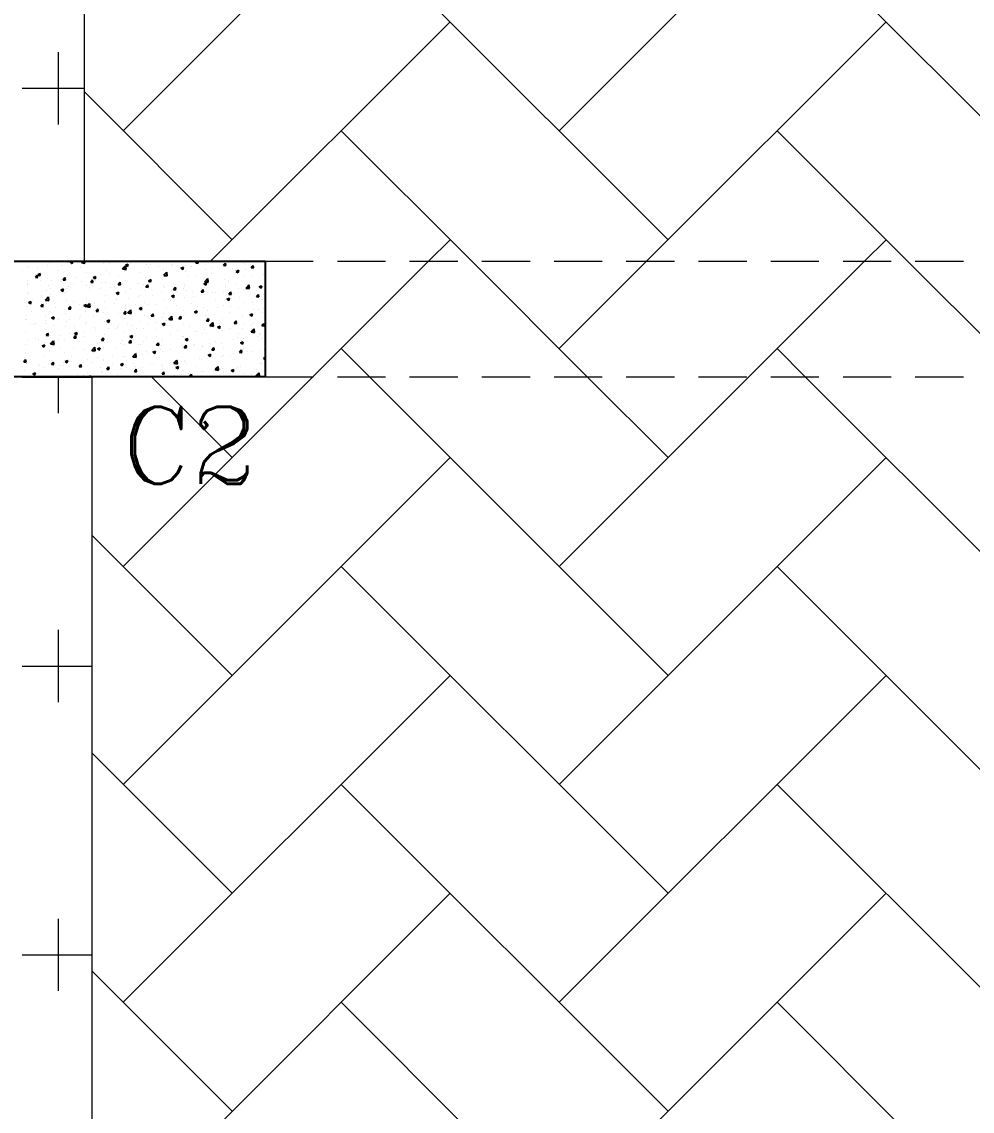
# Model space of a CAD drawing. Header units: millimetres. Extents: x 331487 to 517269, y 198509 to 399936.
# Drawn here: x 398534 to 401000, y 370437 to 373266 of the extents above; entities that cross this region are included whole.
import ezdxf

# ---------------------------------------------------------------- set-up
doc = ezdxf.new("R2010")
doc.units = ezdxf.units.MM
doc.header["$MEASUREMENT"] = 0
doc.linetypes.add('DASHED2', pattern=[0.375, 0.25, -0.125])
doc.layers.add('BEAM', color=1, linetype='Continuous', lineweight=5)
doc.layers.add('COLUMN', color=6, linetype='Continuous')
doc.styles.add('RC', font='romanc.shx', dxfattribs={"height": 200})

msp = doc.modelspace()

# ---------------------------------------------------------------- linework, layer by layer
at = {"layer": 'BEAM', "ltscale": 250}
msp.add_line((398695.1, 376094), (398695.1, 372644), dxfattribs=at)
at = {"layer": 'BEAM', "color": 253, "linetype": 'Continuous', "ltscale": 750}
for p, q in [((398796.7, 372983), (399645.2, 373831.5)), ((399928, 372983), (400776.6, 373831.5)), ((400210.9, 372700.1), (399362.4, 373548.7)), ((401342.3, 372700.1), (400493.7, 373548.7)), ((399023.4, 372644), (399645.2, 373265.8)), ((400154.8, 372644), (400776.6, 373265.8)), ((398628.6, 372999.5), (398628.6, 373187)), ((398534.8, 373093.2), (398695.1, 373093.2)), ((399079.5, 372700.1), (398695.1, 373084.5)), ((399701.3, 372644), (399362.4, 372983)), ((400832.7, 372644), (400493.7, 372983)), ((399589.1, 372644), (399645.2, 372700.1)), ((400720.5, 372644), (400776.6, 372700.1)), ((399289.1, 372344), (399589.1, 372644)), ((400001.3, 372344), (399701.3, 372644)), ((399928, 372417.3), (400154.8, 372644)), ((400420.5, 372344), (400720.5, 372644)), ((401132.7, 372344), (400832.7, 372644)), ((399435.6, 372344), (399362.4, 372417.3)), ((400567, 372344), (400493.7, 372417.3)), ((398534.8, 372343.2), (398715.1, 372343.2)), ((398628.6, 372249.5), (398628.6, 372344)), ((398796.7, 371851.6), (399289.1, 372344)), ((399079.5, 372134.4), (398869.9, 372344)), ((400210.9, 371568.8), (399435.6, 372344)), ((399928, 371851.6), (400420.5, 372344)), ((400210.9, 372134.4), (400001.3, 372344)), ((401342.3, 371568.8), (400567, 372344)), ((398796.7, 371285.9), (399645.2, 372134.4)), ((399928, 371285.9), (400776.6, 372134.4)), ((399079.5, 371568.8), (398715.1, 371933.1)), ((400210.9, 371003.1), (399362.4, 371851.6)), ((401342.3, 371003.1), (400493.7, 371851.6)), ((398628.6, 371499.5), (398628.6, 371687)), ((398534.8, 371593.2), (398715.1, 371593.2)), ((398796.7, 370720.2), (399645.2, 371568.8)), ((399928, 370720.2), (400776.6, 371568.8)), ((399079.5, 371003.1), (398715.1, 371367.5)), ((400210.9, 370437.4), (399362.4, 371285.9)), ((401342.3, 370437.4), (400493.7, 371285.9)), ((399003.7, 370361.5), (399645.2, 371003.1)), ((400135, 370361.5), (400776.6, 371003.1)), ((398628.6, 370749.5), (398628.6, 370937)), ((398534.8, 370843.2), (398715.1, 370843.2)), ((399079.5, 370437.4), (398715.1, 370801.8)), ((399721.1, 370361.5), (399362.4, 370720.2)), ((400852.4, 370361.5), (400493.7, 370720.2))]:
    msp.add_line(p, q, dxfattribs=at)
at = {"layer": 'BEAM', "linetype": 'DASHED2', "ltscale": 500}
for p, q in [((399165.1, 372644), (404165.1, 372644)), ((399165.1, 372344), (404165.1, 372344))]:
    msp.add_line(p, q, dxfattribs=at)
at = {"layer": 'BEAM'}
msp.add_line((398715.1, 372344), (398715.1, 368149), dxfattribs=at)
at = {"layer": 'COLUMN'}
for p, q in [((398415.1, 372644), (399165.1, 372644)), ((399165.1, 372644), (399165.1, 372344)), ((399165.1, 372344), (398415.1, 372344))]:
    msp.add_line(p, q, dxfattribs=at)
at = {"layer": 'COLUMN', "color": 2, "linetype": 'Continuous'}
for p, q in [((398535.9, 372619.8), (398535.9, 372619.8)), ((398546.5, 372630.8), (398546.5, 372630.8)), ((398550.2, 372627.1), (398550.2, 372627.1)), ((398573.8, 372624.8), (398573.8, 372624.8)), ((398600.7, 372633.5), (398600.7, 372633.5)), ((398604.8, 372640.8), (398604.8, 372640.8)), ((398628.7, 372618.8), (398628.7, 372618.8)), ((398636.9, 372633.1), (398636.9, 372633.1)), ((398652.6, 372641), (398652.6, 372641)), ((398654.4, 372643.9), (398654.4, 372643.9)), ((398659.2, 372641.9), (398664.7, 372644)), ((398659.2, 372641.9), (398664.1, 372638.6)), ((398662, 372636.4), (398662, 372636.4)), ((398664.1, 372638.5), (398666, 372644)), ((398687.1, 372628.9), (398687.1, 372628.9)), ((398688.6, 372640.7), (398691.8, 372644)), ((398688.6, 372640.6), (398697.4, 372639.3)), ((398697.4, 372639.3), (398696.9, 372644)), ((398699.8, 372641.4), (398699.8, 372641.4)), ((398707.8, 372641.6), (398707.8, 372641.6)), ((398745.4, 372638.9), (398745.4, 372638.9)), ((398753.3, 372621.1), (398753.3, 372621.1)), ((398761.2, 372639.4), (398761.2, 372639.4)), ((398795.3, 372624.1), (398803.1, 372632.2)), ((398795.3, 372624.1), (398804.2, 372622.7)), ((398799.6, 372618.5), (398799.6, 372618.5)), ((398802.9, 372633.9), (398809.9, 372636.6)), ((398802.9, 372633.9), (398807.8, 372630.5)), ((398804.2, 372622.7), (398803.1, 372632.2)), ((398805.2, 372628.6), (398805.2, 372628.6)), ((398807.8, 372630.5), (398809.9, 372636.6)), ((398814.5, 372637.1), (398814.5, 372637.1)), ((398856.6, 372635.7), (398856.6, 372635.7)), ((398862.7, 372626.8), (398862.7, 372626.8)), ((398867.9, 372634.9), (398867.9, 372634.9)), ((398887.8, 372630.1), (398887.8, 372630.1)), ((398900.2, 372623.9), (398900.2, 372623.9)), ((398907.1, 372642.1), (398907.1, 372642.1)), ((398921.3, 372632.6), (398921.3, 372632.6)), ((398925.7, 372635.1), (398925.7, 372635.1)), ((398946.6, 372625.9), (398953.6, 372628.6)), ((398946.6, 372625.9), (398951.6, 372622.5)), ((398951.6, 372622.5), (398953.6, 372628.6)), ((398958.5, 372633.9), (398958.5, 372633.9)), ((398974.7, 372630.4), (398974.7, 372630.4)), ((398985.4, 372640), (398988.8, 372644)), ((398985.4, 372640), (398991.4, 372639.5)), ((398988.8, 372643.4), (398988.8, 372643.4)), ((398991.4, 372639.5), (398990.5, 372644)), ((399009.1, 372623.3), (399009.1, 372623.3)), ((399016.9, 372643.9), (399016.9, 372643.9)), ((399028.1, 372628.1), (399028.1, 372628.1)), ((399057.1, 372633.7), (399061.9, 372639.5)), ((399057.1, 372633.7), (399063.1, 372633.2)), ((399059.6, 372629.7), (399059.6, 372629.7)), ((399063.1, 372633.2), (399061.9, 372639.5)), ((399081.5, 372625.8), (399081.5, 372625.8)), ((399088.6, 372620.6), (399088.6, 372620.6)), ((399090.3, 372617.9), (399097.3, 372620.6)), ((399090.3, 372617.9), (399095.3, 372614.5)), ((399095.3, 372614.5), (399097.3, 372620.6)), ((399111.6, 372637.2), (399111.6, 372637.2)), ((399113.6, 372623.9), (399113.6, 372623.9)), ((399128.9, 372627.5), (399133.7, 372633.2)), ((399128.9, 372627.5), (399134.8, 372626.9)), ((399134.8, 372626.9), (399133.7, 372633.2)), ((399134.8, 372623.6), (399134.8, 372623.6)), ((399151.5, 372628.9), (399151.5, 372628.9)), ((398549, 372593.8), (398549, 372593.8)), ((398568.9, 372602.4), (398573.7, 372608.2)), ((398568.9, 372602.4), (398574.9, 372601.9)), ((398570.4, 372608.8), (398570.4, 372608.8)), ((398574.9, 372601.9), (398573.7, 372608.2)), ((398575.1, 372609.7), (398582.1, 372612.3)), ((398575.1, 372609.7), (398580.1, 372606.3)), ((398580.1, 372606.3), (398582.1, 372612.3)), ((398581.5, 372595), (398581.5, 372595)), ((398599.5, 372600.2), (398599.5, 372600.2)), ((398610.6, 372593.7), (398610.6, 372593.7)), ((398634.9, 372592.8), (398634.9, 372592.8)), ((398635.7, 372596.9), (398635.7, 372596.9)), ((398640.6, 372596.2), (398645.5, 372601.9)), ((398640.6, 372596.2), (398646.6, 372595.6)), ((398646.6, 372595.6), (398645.5, 372601.9)), ((398651.4, 372607.7), (398651.4, 372607.7)), ((398673.5, 372601.9), (398673.5, 372601.9)), ((398688.3, 372590.5), (398688.3, 372590.5)), ((398702.8, 372614.7), (398702.8, 372614.7)), ((398712.4, 372589.9), (398717.2, 372595.6)), ((398712.4, 372589.9), (398718.4, 372589.4)), ((398718.3, 372589.4), (398717.2, 372595.6)), ((398718.8, 372601.6), (398725.9, 372604.3)), ((398718.8, 372601.6), (398723.8, 372598.3)), ((398723.8, 372598.3), (398725.8, 372604.3)), ((398725.3, 372593.9), (398725.3, 372593.9)), ((398736.7, 372610.2), (398736.7, 372610.2)), ((398761.7, 372613.5), (398761.7, 372613.5)), ((398783.6, 372603.9), (398783.6, 372603.9)), ((398784.1, 372583.6), (398788.9, 372589.4)), ((398790.1, 372583.1), (398788.9, 372589.4)), ((398804, 372595.4), (398804, 372595.4)), ((398841.9, 372613.9), (398841.9, 372613.9)), ((398855.3, 372602.4), (398855.3, 372602.4)), ((398861.5, 372590.7), (398861.5, 372590.7)), ((398862.6, 372593.6), (398869.6, 372596.3)), ((398862.6, 372593.6), (398867.5, 372590.3)), ((398867.5, 372590.3), (398869.6, 372596.3)), ((398899.3, 372595.7), (398899.3, 372595.7)), ((398902, 372607.6), (398909.8, 372615.7)), ((398902, 372607.5), (398910.9, 372606.2)), ((398905.9, 372608.8), (398905.9, 372608.8)), ((398910.9, 372606.2), (398909.8, 372615.7)), ((398957.8, 372616.3), (398957.8, 372616.3)), ((398962.5, 372604), (398962.5, 372604)), ((398987.5, 372607.3), (398987.5, 372607.3)), ((399007.9, 372590), (399007.9, 372590)), ((399008.7, 372591), (399016.5, 372599.1)), ((399008.7, 372591), (399017.6, 372589.6)), ((399017.6, 372589.6), (399016.5, 372599.1)), ((399025.4, 372612.3), (399025.4, 372612.3)), ((399058.4, 372596.4), (399058.4, 372596.4)), ((399071, 372594.3), (399071, 372594.3)), ((399110.4, 372603.9), (399110.4, 372603.9)), ((399125.2, 372589.4), (399125.2, 372589.4)), ((399129.4, 372604.3), (399129.4, 372604.3)), ((399161.7, 372611), (399161.7, 372611)), ((398547.5, 372585.3), (398547.5, 372585.3)), ((398547.8, 372560.5), (398547.8, 372560.5)), ((398549.2, 372583.9), (398549.2, 372583.9)), ((398550.3, 372563.8), (398550.3, 372563.8)), ((398598.3, 372566.9), (398598.3, 372566.9)), ((398602.6, 372581.6), (398602.6, 372581.6)), ((398608.6, 372573.8), (398608.6, 372573.8)), ((398634.8, 372569.4), (398641.8, 372572.1)), ((398634.8, 372569.4), (398639.8, 372566)), ((398639.8, 372566), (398641.8, 372572.1)), ((398647.2, 372562.5), (398647.2, 372562.5)), ((398650.2, 372574.4), (398650.2, 372574.4)), ((398656, 372579.4), (398656, 372579.4)), ((398666.9, 372583.8), (398666.9, 372583.8)), ((398701.5, 372581.5), (398701.5, 372581.5)), ((398709.4, 372577.1), (398709.4, 372577.1)), ((398710.4, 372570.8), (398710.4, 372570.8)), ((398735.4, 372574.1), (398735.4, 372574.1)), ((398741.7, 372588.3), (398741.7, 372588.3)), ((398752.1, 372587.9), (398752.1, 372587.9)), ((398762.8, 372574.8), (398762.8, 372574.8)), ((398773.3, 372579.1), (398773.3, 372579.1)), ((398778.5, 372561.4), (398785.5, 372564.1)), ((398778.5, 372561.4), (398783.5, 372558)), ((398783.5, 372558), (398785.5, 372564.1)), ((398784.1, 372583.6), (398790.1, 372583.1)), ((398795.1, 372586), (398795.1, 372586)), ((398802.8, 372562.1), (398802.8, 372562.1)), ((398816.2, 372572.6), (398816.2, 372572.6)), ((398836.4, 372587.4), (398836.4, 372587.4)), ((398848.5, 372583.8), (398848.5, 372583.8)), ((398854.1, 372569.1), (398854.1, 372569.1)), ((398855.8, 372577.3), (398860.6, 372583.1)), ((398855.8, 372577.3), (398861.8, 372576.8)), ((398861.8, 372576.8), (398860.6, 372583.1)), ((398869.5, 372570.3), (398869.5, 372570.3)), ((398896.1, 372564.2), (398896.1, 372564.2)), ((398901.8, 372581.5), (398901.8, 372581.5)), ((398904.6, 372575.5), (398904.6, 372575.5)), ((398922.9, 372568.1), (398922.9, 372568.1)), ((398927.6, 372571.1), (398932.4, 372576.8)), ((398927.6, 372571.1), (398933.5, 372570.5)), ((398933.5, 372570.5), (398932.4, 372576.8)), ((398936.2, 372564.6), (398936.2, 372564.6)), ((398954.4, 372574.2), (398954.4, 372574.2)), ((398955.2, 372579.3), (398955.2, 372579.3)), ((398956.6, 372583), (398956.6, 372583)), ((398961.2, 372567.9), (398961.2, 372567.9)), ((398976.3, 372565.8), (398976.3, 372565.8)), ((398999.1, 372572.8), (398999.1, 372572.8)), ((398999.3, 372564.8), (399004.1, 372570.5)), ((398999.3, 372564.8), (399005.3, 372564.3)), ((399005.3, 372564.3), (399004.1, 372570.5)), ((399006.3, 372585.6), (399013.3, 372588.3)), ((399006.3, 372585.6), (399011.2, 372582.3)), ((399008.6, 372577), (399008.6, 372577)), ((399011.2, 372582.3), (399013.3, 372588.3)), ((399012.7, 372584.2), (399012.7, 372584.2)), ((399029.7, 372563.6), (399029.7, 372563.6)), ((399036.7, 372562.3), (399036.7, 372562.3)), ((399057.2, 372563.2), (399057.2, 372563.2)), ((399062, 372574.7), (399062, 372574.7)), ((399062.3, 372581.2), (399062.3, 372581.2)), ((399071, 372558.5), (399075.8, 372564.3)), ((399077, 372558), (399075.8, 372564.3)), ((399083.1, 372561.3), (399083.1, 372561.3)), ((399087.3, 372584.5), (399087.3, 372584.5)), ((399095, 372572.3), (399095, 372572.3)), ((399109.2, 372570.7), (399109.2, 372570.7)), ((399115.4, 372574.4), (399124.3, 372573.1)), ((399115.4, 372572.5), (399115.4, 372572.5)), ((399115.5, 372574.4), (399123.3, 372582.6)), ((399124.3, 372573.1), (399123.2, 372582.6)), ((399150, 372577.6), (399157, 372580.3)), ((399150, 372577.6), (399155, 372574.3)), ((399153.3, 372582.3), (399153.3, 372582.3)), ((399155, 372574.3), (399157, 372580.3)), ((399160.5, 372577.7), (399160.5, 372577.7)), ((398550.8, 372537.1), (398557.8, 372539.8)), ((398550.8, 372537.1), (398555.8, 372533.8)), ((398555.8, 372533.8), (398557.8, 372539.8)), ((398561.6, 372544.2), (398561.6, 372544.2)), ((398582.8, 372527.2), (398587.6, 372533)), ((398584.3, 372554.2), (398584.3, 372554.2)), ((398588.8, 372526.7), (398587.6, 372533)), ((398595.1, 372543.2), (398602.9, 372551.4)), ((398595.1, 372543.2), (398604, 372541.8)), ((398597, 372533.6), (398597, 372533.6)), ((398604, 372541.8), (398602.9, 372551.3)), ((398609.3, 372557.5), (398609.3, 372557.5)), ((398615, 372542), (398615, 372542)), ((398649, 372541.1), (398649, 372541.1)), ((398668.4, 372539.7), (398668.4, 372539.7)), ((398700.3, 372548.2), (398700.3, 372548.2)), ((398701.8, 372526.7), (398709.6, 372534.8)), ((398709.1, 372534.7), (398709.1, 372534.7)), ((398710.7, 372525.3), (398709.6, 372534.8)), ((398721.1, 372534.2), (398721.1, 372534.2)), ((398721.8, 372537.4), (398721.8, 372537.4)), ((398747, 372539.6), (398747, 372539.6)), ((398750.8, 372554.6), (398750.8, 372554.6)), ((398775.2, 372535.2), (398775.2, 372535.2)), ((398779.4, 372544.2), (398779.4, 372544.2)), ((398810.1, 372548), (398810.1, 372548)), ((398828.6, 372532.9), (398828.6, 372532.9)), ((398835.2, 372551.3), (398835.2, 372551.3)), ((398837.8, 372554.2), (398837.8, 372554.2)), ((398852.9, 372535.8), (398852.9, 372535.8)), ((398861.7, 372532.3), (398861.7, 372532.3)), ((398873, 372556.2), (398873, 372556.2)), ((398903.4, 372542.2), (398903.4, 372542.2)), ((398920, 372542.3), (398920, 372542.3)), ((398922.3, 372553.4), (398929.3, 372556.1)), ((398922.3, 372553.4), (398927.2, 372550)), ((398927.2, 372550), (398929.3, 372556.1)), ((398955.4, 372549.7), (398955.4, 372549.7)), ((398972.8, 372533.4), (398972.8, 372533.4)), ((398978.4, 372552.3), (398978.4, 372552.3)), ((399006.7, 372556.8), (399006.7, 372556.8)), ((399035.9, 372541.7), (399035.9, 372541.7)), ((399061, 372545), (399061, 372545)), ((399066, 372545.4), (399073, 372548.1)), ((399066, 372545.4), (399070.9, 372542)), ((399070.9, 372542), (399073, 372548.1)), ((399071, 372558.5), (399077, 372558)), ((399098.9, 372550), (399098.9, 372550)), ((399107.9, 372537.4), (399107.9, 372537.4)), ((399133.2, 372537.3), (399133.2, 372537.3)), ((399136.4, 372559.1), (399136.4, 372559.1)), ((399142.7, 372552.2), (399147.5, 372558)), ((399142.7, 372552.2), (399148.7, 372551.7)), ((399148.7, 372551.7), (399147.5, 372558)), ((399159.3, 372544.4), (399159.3, 372544.4)), ((399162, 372558.3), (399162, 372558.3)), ((398546.2, 372504.2), (398546.2, 372504.2)), ((398546.5, 372527.2), (398546.5, 372527.2)), ((398558, 372514.8), (398558, 372514.8)), ((398582.8, 372527.2), (398588.8, 372526.7)), ((398583, 372518.1), (398583, 372518.1)), ((398604.5, 372514.2), (398604.5, 372514.2)), ((398620.9, 372523.1), (398620.9, 372523.1)), ((398647.8, 372507.8), (398647.8, 372507.8)), ((398654.5, 372520.9), (398659.3, 372526.7)), ((398654.5, 372520.9), (398660.5, 372520.4)), ((398660.5, 372520.4), (398659.3, 372526.7)), ((398662.8, 372524.2), (398662.8, 372524.2)), ((398684.1, 372531.4), (398684.1, 372531.4)), ((398694.5, 372529.1), (398701.5, 372531.8)), ((398694.5, 372529.1), (398699.5, 372525.8)), ((398699.1, 372514.9), (398699.1, 372514.9)), ((398699.5, 372525.8), (398701.5, 372531.8)), ((398701.8, 372526.7), (398710.7, 372525.3)), ((398726.2, 372514.7), (398731.1, 372520.4)), ((398726.2, 372514.7), (398732.2, 372514.2)), ((398732.2, 372514.1), (398731.1, 372520.4)), ((398745.1, 372512.2), (398745.1, 372512.2)), ((398749.6, 372521.3), (398749.6, 372521.3)), ((398783.8, 372508.5), (398783.8, 372508.5)), ((398798, 372508.4), (398802.8, 372514.1)), ((398798, 372508.4), (398804, 372507.9)), ((398801.6, 372528.8), (398801.6, 372528.8)), ((398803.9, 372507.9), (398802.8, 372514.1)), ((398803.4, 372522.2), (398803.4, 372522.2)), ((398808.5, 372510.1), (398816.3, 372518.3)), ((398808.5, 372510.1), (398817.4, 372508.7)), ((398808.9, 372511.8), (398808.9, 372511.8)), ((398817.4, 372508.7), (398816.3, 372518.2)), ((398838.2, 372521.1), (398845.2, 372523.8)), ((398838.2, 372521.1), (398843.2, 372517.8)), ((398843.2, 372517.8), (398845.2, 372523.8)), ((398846.7, 372516.8), (398846.7, 372516.8)), ((398869.7, 372502.1), (398874.5, 372507.9)), ((398875.7, 372501.6), (398874.5, 372507.9)), ((398881.9, 372530.7), (398881.9, 372530.7)), ((398902.2, 372508.9), (398902.2, 372508.9)), ((398909.9, 372525.1), (398909.9, 372525.1)), ((398934.9, 372528.4), (398934.9, 372528.4)), ((398935.3, 372528.4), (398935.3, 372528.4)), ((398954.1, 372516.4), (398954.1, 372516.4)), ((398958.2, 372507.3), (398958.2, 372507.3)), ((398981.9, 372513.1), (398988.9, 372515.8)), ((398981.9, 372513.1), (398986.9, 372509.8)), ((398986.9, 372509.8), (398988.9, 372515.8)), ((398988.7, 372526.2), (398988.7, 372526.2)), ((399005.5, 372523.5), (399005.5, 372523.5)), ((399016.6, 372517.3), (399016.6, 372517.3)), ((399034.7, 372505.6), (399034.7, 372505.6)), ((399042.1, 372523.9), (399042.1, 372523.9)), ((399056, 372529.9), (399056, 372529.9)), ((399072.5, 372510.6), (399072.5, 372510.6)), ((399074.9, 372527.3), (399074.9, 372527.3)), ((399095.5, 372521.7), (399095.5, 372521.7)), ((399106.7, 372504.1), (399106.7, 372504.1)), ((399125.7, 372505.1), (399132.7, 372507.8)), ((399125.7, 372505.1), (399130.6, 372501.7)), ((399130.6, 372501.7), (399132.7, 372507.8)), ((399135.7, 372518.9), (399135.7, 372518.9)), ((399148.9, 372519.4), (399148.9, 372519.4)), ((399158.1, 372511.1), (399158.1, 372511.1)), ((399160.7, 372522.2), (399160.7, 372522.2)), ((398542.2, 372493.1), (398542.2, 372493.1)), ((398545.3, 372493.9), (398545.3, 372493.9)), ((398556.7, 372478.6), (398556.7, 372478.6)), ((398563.3, 372479.7), (398563.3, 372479.7)), ((398570.1, 372482.2), (398570.1, 372482.2)), ((398594.6, 372483.6), (398594.6, 372483.6)), ((398595.6, 372490.9), (398595.6, 372490.9)), ((398595.8, 372500.3), (398595.8, 372500.3)), ((398610.5, 372496.9), (398617.5, 372499.6)), ((398610.5, 372496.9), (398615.5, 372493.5)), ((398615.5, 372493.5), (398617.5, 372499.6)), ((398616.6, 372477.4), (398616.6, 372477.4)), ((398628.5, 372492.2), (398628.5, 372492.2)), ((398648.9, 372488.6), (398648.9, 372488.6)), ((398657.8, 372491.9), (398657.8, 372491.9)), ((398682.8, 372495.2), (398682.8, 372495.2)), ((398686.8, 372502.2), (398686.8, 372502.2)), ((398697.9, 372481.6), (398697.9, 372481.6)), ((398702.3, 372486.3), (398702.3, 372486.3)), ((398720.7, 372500.2), (398720.7, 372500.2)), ((398748.4, 372488), (398748.4, 372488)), ((398754.2, 372488.9), (398761.2, 372491.6)), ((398754.2, 372488.9), (398759.2, 372485.5)), ((398755.7, 372484.1), (398755.7, 372484.1)), ((398759.2, 372485.5), (398761.2, 372491.6)), ((398783.3, 372477.2), (398783.3, 372477.2)), ((398800.3, 372495.5), (398800.3, 372495.5)), ((398809.1, 372481.8), (398809.1, 372481.8)), ((398820.4, 372477.4), (398820.4, 372477.4)), ((398841.6, 372487.3), (398841.6, 372487.3)), ((398851.7, 372502.5), (398851.7, 372502.5)), ((398862.5, 372479.6), (398862.5, 372479.6)), ((398869.7, 372502.1), (398875.7, 372501.6)), ((398883.6, 372485.7), (398883.6, 372485.7)), ((398897.9, 372480.9), (398904.9, 372483.5)), ((398897.9, 372480.9), (398902.9, 372477.5)), ((398899.9, 372497.3), (398899.9, 372497.3)), ((398901, 372475.6), (398901, 372475.6)), ((398902.9, 372477.5), (398904.9, 372483.5)), ((398908.6, 372489), (398908.6, 372489)), ((398915.3, 372493.6), (398923.1, 372501.7)), ((398915.3, 372493.6), (398924.2, 372492.2)), ((398915.8, 372477.3), (398915.8, 372477.3)), ((398924.2, 372492.2), (398923, 372501.7)), ((398941.4, 372495.8), (398946.2, 372501.6)), ((398941.4, 372495.8), (398947.4, 372495.3)), ((398947.4, 372495.3), (398946.2, 372501.6)), ((398946.5, 372494), (398946.5, 372494)), ((398952.9, 372483.1), (398952.9, 372483.1)), ((399004.3, 372490.2), (399004.3, 372490.2)), ((399009.6, 372502.3), (399009.6, 372502.3)), ((399013.2, 372489.6), (399018, 372495.3)), ((399013.2, 372489.6), (399019.1, 372489.1)), ((399019.1, 372489), (399018, 372495.3)), ((399022, 372477), (399029.8, 372485.2)), ((399022, 372477), (399030.9, 372475.6)), ((399030.9, 372475.6), (399029.8, 372485.1)), ((399054.8, 372496.6), (399054.8, 372496.6)), ((399084.9, 372483.3), (399089.7, 372489)), ((399084.9, 372483.3), (399090.9, 372482.8)), ((399090.9, 372482.8), (399089.7, 372489)), ((399109.4, 372479.4), (399109.4, 372479.4)), ((399129.1, 372477.6), (399129.1, 372477.6)), ((399134.4, 372482.7), (399134.4, 372482.7)), ((399156.6, 372477), (399161.4, 372482.8)), ((399156.6, 372477), (399162.6, 372476.5)), ((399156.8, 372477.8), (399156.8, 372477.8)), ((399162.6, 372476.5), (399161.4, 372482.8)), ((398544.1, 372460.6), (398544.1, 372460.6)), ((398594.6, 372467), (398594.6, 372467)), ((398596.7, 372452), (398601.5, 372457.8)), ((398596.7, 372452), (398602.6, 372451.5)), ((398602.6, 372451.5), (398601.5, 372457.7)), ((398631.5, 372452.5), (398631.5, 372452.5)), ((398646.6, 372474.5), (398646.6, 372474.5)), ((398656.5, 372455.8), (398656.5, 372455.8)), ((398666.6, 372457.2), (398666.6, 372457.2)), ((398668.4, 372445.7), (398673.2, 372451.5)), ((398670, 372475.2), (398670, 372475.2)), ((398670.2, 372456.6), (398677.2, 372459.3)), ((398670.2, 372456.6), (398675.2, 372453.3)), ((398674.4, 372445.2), (398673.2, 372451.5)), ((398675.2, 372453.3), (398677.2, 372459.3)), ((398694.4, 372460.8), (398694.4, 372460.8)), ((398696.7, 372448.3), (398696.7, 372448.3)), ((398723.4, 372472.9), (398723.4, 372472.9)), ((398725, 372467.2), (398725, 372467.2)), ((398747.2, 372454.7), (398747.2, 372454.7)), ((398757.5, 372469.1), (398757.5, 372469.1)), ((398776.8, 372470.7), (398776.8, 372470.7)), ((398782.5, 372472.4), (398782.5, 372472.4)), ((398799.1, 372462.2), (398799.1, 372462.2)), ((398813.9, 372448.6), (398820.9, 372451.3)), ((398813.9, 372448.6), (398818.9, 372445.2)), ((398818.9, 372445.2), (398820.9, 372451.3)), ((398830.2, 372468.4), (398830.2, 372468.4)), ((398850.5, 372469.2), (398850.5, 372469.2)), ((398882.3, 372449.5), (398882.3, 372449.5)), ((398883.6, 372466.2), (398883.6, 372466.2)), ((398920.2, 372454.5), (398920.2, 372454.5)), ((398936.9, 372463.9), (398936.9, 372463.9)), ((398951.7, 372449.8), (398951.7, 372449.8)), ((398954.1, 372447.6), (398954.1, 372447.6)), ((398969.2, 372475.1), (398969.2, 372475.1)), ((398983.3, 372462.8), (398983.3, 372462.8)), ((398990.3, 372461.6), (398990.3, 372461.6)), ((399003.1, 372456.9), (399003.1, 372456.9)), ((399008.4, 372466.1), (399008.4, 372466.1)), ((399012.4, 372457.6), (399012.4, 372457.6)), ((399022.6, 372472.8), (399022.6, 372472.8)), ((399041.6, 372472.8), (399048.6, 372475.5)), ((399041.6, 372472.8), (399046.6, 372469.5)), ((399043.7, 372459.4), (399043.7, 372459.4)), ((399046.2, 372471.1), (399046.2, 372471.1)), ((399046.6, 372469.5), (399048.6, 372475.5)), ((399053.6, 372463.3), (399053.6, 372463.3)), ((399070.7, 372467.6), (399070.7, 372467.6)), ((399076, 372470.6), (399076, 372470.6)), ((399097.1, 372457.1), (399097.1, 372457.1)), ((399105.5, 372470.8), (399105.5, 372470.8)), ((399128.7, 372460.5), (399136.5, 372468.6)), ((399128.7, 372460.5), (399137.6, 372459.1)), ((399129.4, 372468.3), (399129.4, 372468.3)), ((399137.6, 372459.1), (399136.5, 372468.6)), ((399146, 372448.3), (399146, 372448.3)), ((399150.5, 372454.9), (399150.5, 372454.9)), ((399153, 372455.7), (399153, 372455.7)), ((398542.9, 372427.4), (398542.9, 372427.4)), ((398550, 372437.2), (398550, 372437.2)), ((398568.3, 372444.2), (398568.3, 372444.2)), ((398575.7, 372440), (398575.7, 372440)), ((398586.2, 372424.4), (398593.2, 372427)), ((398586.2, 372424.4), (398591.1, 372421)), ((398591.1, 372421), (398593.2, 372427)), ((398593.4, 372433.8), (398593.4, 372433.8)), ((398608.3, 372447.2), (398608.3, 372447.2)), ((398608.3, 372429.3), (398617.2, 372427.9)), ((398608.4, 372429.3), (398616.1, 372437.4)), ((398617.2, 372427.9), (398616.1, 372437.4)), ((398629, 372437.8), (398629, 372437.8)), ((398645.3, 372441.3), (398645.3, 372441.3)), ((398668.1, 372421.3), (398668.1, 372421.3)), ((398668.4, 372445.7), (398674.4, 372445.2)), ((398682.4, 372435.5), (398682.4, 372435.5)), ((398715.1, 372412.7), (398722.9, 372420.8)), ((398724, 372411.3), (398722.9, 372420.8)), ((398729.9, 372416.4), (398736.9, 372419)), ((398731.2, 372429.6), (398731.2, 372429.6)), ((398734.8, 372413), (398736.9, 372419)), ((398735.8, 372433.3), (398735.8, 372433.3)), ((398740.1, 372439.5), (398744.9, 372445.2)), ((398740.1, 372439.5), (398746.1, 372438.9)), ((398746.1, 372438.9), (398744.9, 372445.2)), ((398746, 372421.4), (398746, 372421.4)), ((398756.2, 372432.9), (398756.2, 372432.9)), ((398789.2, 372431), (398789.2, 372431)), ((398794.1, 372437.9), (398794.1, 372437.9)), ((398797.9, 372428.9), (398797.9, 372428.9)), ((398811.8, 372433.2), (398816.7, 372438.9)), ((398811.8, 372433.2), (398817.8, 372432.7)), ((398817.8, 372432.6), (398816.7, 372438.9)), ((398837.5, 372427.6), (398837.5, 372427.6)), ((398842.6, 372428.8), (398842.6, 372428.8)), ((398849.3, 372435.9), (398849.3, 372435.9)), ((398857.3, 372446.2), (398857.3, 372446.2)), ((398883.6, 372426.9), (398888.4, 372432.6)), ((398883.6, 372426.9), (398889.6, 372426.4)), ((398889.5, 372426.4), (398888.4, 372432.6)), ((398895.8, 372437.6), (398895.8, 372437.6)), ((398896, 372426.5), (398896, 372426.5)), ((398899.8, 372442.3), (398899.8, 372442.3)), ((398949.3, 372424.2), (398949.3, 372424.2)), ((398955.3, 372420.6), (398960.1, 372426.4)), ((398955.3, 372420.6), (398961.3, 372420.1)), ((398957, 372423.4), (398957, 372423.4)), ((398957.6, 372440.6), (398964.6, 372443.3)), ((398957.6, 372440.6), (398962.6, 372437.2)), ((398961.3, 372420.1), (398960.1, 372426.4)), ((398962.6, 372437.2), (398964.6, 372443.3)), ((398978.1, 372425.6), (398978.1, 372425.6)), ((398982.1, 372426.7), (398982.1, 372426.7)), ((399001.8, 372423.6), (399001.8, 372423.6)), ((399002.7, 372422), (399002.7, 372422)), ((399019.9, 372431.7), (399019.9, 372431.7)), ((399027, 372414.4), (399031.8, 372420.1)), ((399033, 372413.8), (399031.8, 372420.1)), ((399036.4, 372435.7), (399036.4, 372435.7)), ((399052.3, 372430), (399052.3, 372430)), ((399056.1, 372419.7), (399056.1, 372419.7)), ((399083.1, 372440), (399083.1, 372440)), ((399094.7, 372445.7), (399094.7, 372445.7)), ((399101.3, 372432.6), (399108.3, 372435.3)), ((399101.3, 372432.6), (399106.3, 372429.2)), ((399104.3, 372437.5), (399104.3, 372437.5)), ((399106.3, 372429.2), (399108.3, 372435.3)), ((399108.1, 372443.3), (399108.1, 372443.3)), ((399155.6, 372444.5), (399155.6, 372444.5)), ((398541.7, 372394.1), (398541.7, 372394.1)), ((398542, 372404.7), (398542, 372404.7)), ((398592.2, 372400.5), (398592.2, 372400.5)), ((398605.1, 372413), (398605.1, 372413)), ((398630.2, 372416.3), (398630.2, 372416.3)), ((398644.1, 372408), (398644.1, 372408)), ((398662.5, 372397.6), (398662.5, 372397.6)), ((398695.5, 372415), (398695.5, 372415)), ((398715.1, 372412.7), (398724, 372411.3)), ((398720.8, 372407.6), (398720.8, 372407.6)), ((398729.9, 372416.4), (398734.9, 372413)), ((398729.9, 372393.5), (398729.9, 372393.5)), ((398767.8, 372398.5), (398767.8, 372398.5)), ((398779.2, 372417.6), (398779.2, 372417.6)), ((398796.7, 372395.6), (398796.7, 372395.6)), ((398803.1, 372395.6), (398803.1, 372395.6)), ((398821.8, 372396.2), (398829.6, 372404.3)), ((398821.8, 372396.2), (398830.7, 372394.8)), ((398830.7, 372394.8), (398829.6, 372404.3)), ((398831, 372406.8), (398831, 372406.8)), ((398848, 372402.7), (398848, 372402.7)), ((398856, 372410.1), (398856, 372410.1)), ((398861.4, 372405.6), (398861.4, 372405.6)), ((398873.6, 372408.3), (398880.6, 372411)), ((398873.6, 372408.3), (398878.6, 372405)), ((398878.6, 372405), (398880.6, 372411)), ((398893.9, 372415.1), (398893.9, 372415.1)), ((398898.6, 372409.1), (398898.6, 372409.1)), ((398919.8, 372415.6), (398919.8, 372415.6)), ((398950.5, 372416.6), (398950.5, 372416.6)), ((398993.6, 372392.2), (398993.6, 372392.2)), ((399017.3, 372400.3), (399024.3, 372403)), ((399017.3, 372400.3), (399022.3, 372397)), ((399022.3, 372397), (399024.3, 372403)), ((399027, 372414.4), (399033, 372413.8)), ((399051.1, 372396.7), (399051.1, 372396.7)), ((399056.8, 372400.5), (399056.8, 372400.5)), ((399074.6, 372400.7), (399074.6, 372400.7)), ((399081.8, 372403.8), (399081.8, 372403.8)), ((399098.8, 372408.1), (399103.6, 372413.8)), ((399098.8, 372408.1), (399104.7, 372407.6)), ((399103.1, 372404.2), (399103.1, 372404.2)), ((399104.7, 372407.5), (399103.6, 372413.8)), ((399109.5, 372417.5), (399109.5, 372417.5)), ((399119.7, 372408.8), (399119.7, 372408.8)), ((399132.9, 372410.7), (399132.9, 372410.7)), ((399154.4, 372411.2), (399154.4, 372411.2)), ((399161, 372392.3), (399165.1, 372393.9)), ((399161, 372392.3), (399165.1, 372389.5)), ((399162.9, 372415.2), (399162.9, 372415.2)), ((398538.8, 372383.1), (398543.6, 372388.8)), ((398538.8, 372383.1), (398544.8, 372382.5)), ((398544.8, 372382.5), (398543.6, 372388.8)), ((398545.9, 372377.5), (398545.9, 372377.5)), ((398556.2, 372388.9), (398556.2, 372388.9)), ((398577.3, 372375.5), (398577.3, 372375.5)), ((398578.8, 372373.6), (398578.8, 372373.6)), ((398591, 372367.2), (398591, 372367.2)), ((398603.9, 372376.9), (398603.9, 372376.9)), ((398604.2, 372387.5), (398604.2, 372387.5)), ((398609.6, 372386.7), (398609.6, 372386.7)), ((398610.5, 372376.8), (398615.4, 372382.5)), ((398610.5, 372376.8), (398616.5, 372376.3)), ((398616.5, 372376.3), (398615.4, 372382.5)), ((398628.2, 372365.6), (398628.2, 372365.6)), ((398630.7, 372373.2), (398630.7, 372373.2)), ((398641.7, 372381.9), (398641.7, 372381.9)), ((398642.9, 372374.7), (398642.9, 372374.7)), ((398645.9, 372384.1), (398652.9, 372386.8)), ((398645.9, 372384.1), (398650.8, 372380.7)), ((398650.8, 372380.7), (398652.9, 372386.8)), ((398663, 372384.4), (398663, 372384.4)), ((398682.3, 372370.5), (398687.1, 372376.3)), ((398682.3, 372370.5), (398688.2, 372370)), ((398684, 372371), (398684, 372371)), ((398686.5, 372375.6), (398686.5, 372375.6)), ((398688.2, 372370), (398687.1, 372376.2)), ((398694.3, 372381.7), (398694.3, 372381.7)), ((398704.9, 372390.2), (398704.9, 372390.2)), ((398716.3, 372382.2), (398716.3, 372382.2)), ((398737.4, 372368.7), (398737.4, 372368.7)), ((398744.8, 372388.1), (398744.8, 372388.1)), ((398744.8, 372385.6), (398744.8, 372385.6)), ((398754, 372364.2), (398758.8, 372370)), ((398754, 372364.2), (398760, 372363.7)), ((398760, 372363.7), (398758.8, 372370)), ((398769.7, 372379.9), (398769.7, 372379.9)), ((398789.6, 372376.1), (398796.6, 372378.8)), ((398789.6, 372376.1), (398794.5, 372372.7)), ((398790.8, 372366.5), (398790.8, 372366.5)), ((398794.5, 372372.7), (398796.6, 372378.8)), ((398804.7, 372367.4), (398804.7, 372367.4)), ((398823.1, 372377.7), (398823.1, 372377.7)), ((398825.7, 372358), (398830.5, 372363.7)), ((398829.7, 372370.6), (398829.7, 372370.6)), ((398831.7, 372357.4), (398830.5, 372363.7)), ((398844.2, 372364.2), (398844.2, 372364.2)), ((398846.8, 372369.4), (398846.8, 372369.4)), ((398867.6, 372375.6), (398867.6, 372375.6)), ((398876.5, 372375.4), (398876.5, 372375.4)), ((398897.3, 372375.8), (398897.3, 372375.8)), ((398899.6, 372370.6), (398899.6, 372370.6)), ((398928.5, 372379.6), (398936.3, 372387.7)), ((398928.5, 372379.6), (398937.4, 372378.2)), ((398929.9, 372373.1), (398929.9, 372373.1)), ((398930.7, 372383.9), (398930.7, 372383.9)), ((398933.3, 372368.1), (398940.3, 372370.8)), ((398933.3, 372368.1), (398938.3, 372364.7)), ((398937.4, 372378.2), (398936.3, 372387.7)), ((398938.3, 372364.7), (398940.3, 372370.8)), ((398949.3, 372383.3), (398949.3, 372383.3)), ((398955.8, 372387.2), (398955.8, 372387.2)), ((398957.9, 372380.6), (398957.9, 372380.6)), ((398983.2, 372370.9), (398983.2, 372370.9)), ((399000.6, 372390.3), (399000.6, 372390.3)), ((399016.3, 372390.7), (399016.3, 372390.7)), ((399035.2, 372363.1), (399044.1, 372361.7)), ((399035.3, 372363.1), (399043, 372371.2)), ((399036.6, 372368.6), (399036.6, 372368.6)), ((399044.1, 372361.7), (399043, 372371.2)), ((399049.9, 372363.4), (399049.9, 372363.4)), ((399055.5, 372364.4), (399055.5, 372364.4)), ((399077, 372360.1), (399084, 372362.8)), ((399082, 372356.7), (399084, 372362.8)), ((399090, 372366.4), (399090, 372366.4)), ((399093.4, 372369.4), (399093.4, 372369.4)), ((399101.9, 372370.9), (399101.9, 372370.9)), ((399143.4, 372364.1), (399143.4, 372364.1)), ((399153.2, 372378), (399153.2, 372378)), ((399156.5, 372377.7), (399156.5, 372377.7)), ((398540.5, 372360.8), (398540.5, 372360.8)), ((398561.8, 372351.8), (398568.8, 372354.5)), ((398561.8, 372351.8), (398566.8, 372348.5)), ((398566.8, 372348.5), (398568.8, 372354.5)), ((398569.8, 372355.6), (398569.8, 372355.6)), ((398678.6, 372350.8), (398678.6, 372350.8)), ((398693, 372348.4), (398693, 372348.4)), ((398703.6, 372354.1), (398703.6, 372354.1)), ((398706, 372344), (398712.5, 372346.5)), ((398711.7, 372344), (398712.5, 372346.5)), ((398741.5, 372359), (398741.5, 372359)), ((398743.5, 372354.8), (398743.5, 372354.8)), ((398783, 372350.6), (398783, 372350.6)), ((398795.5, 372362.3), (398795.5, 372362.3)), ((398825.7, 372358), (398831.7, 372357.4)), ((398841.3, 372360.6), (398841.3, 372360.6)), ((398897.5, 372351.7), (398902.3, 372357.4)), ((398897.5, 372351.7), (398903.4, 372351.2)), ((398897.6, 372362), (398897.6, 372362)), ((398903.4, 372351.2), (398902.3, 372357.4)), ((398904.4, 372344.5), (398904.4, 372344.5)), ((398929.4, 372347.8), (398929.4, 372347.8)), ((398948.1, 372350), (398948.1, 372350)), ((398950.9, 372359.7), (398950.9, 372359.7)), ((398967.3, 372352.8), (398967.3, 372352.8)), ((398969.2, 372345.4), (398974, 372351.2)), ((398969.2, 372345.4), (398975.2, 372344.9)), ((398975.2, 372344.9), (398974, 372351.1)), ((398999.4, 372357), (398999.4, 372357)), ((399004.3, 372357.5), (399004.3, 372357.5)), ((399030.5, 372361.1), (399030.5, 372361.1)), ((399045, 372344), (399045.7, 372344.9)), ((399045.9, 372344), (399045.7, 372344.9)), ((399057.7, 372355.2), (399057.7, 372355.2)), ((399077, 372360.1), (399082, 372356.7)), ((399111.1, 372352.9), (399111.1, 372352.9)), ((399128.8, 372351), (399128.8, 372351)), ((399142, 372346.5), (399149.8, 372354.6)), ((399142, 372346.5), (399150.9, 372345.1)), ((399150.9, 372345.1), (399149.8, 372354.6)), ((399152, 372344.7), (399152, 372344.7)), ((399164.5, 372350.7), (399164.5, 372350.7))]:
    msp.add_line(p, q, dxfattribs=at)

# ---------------------------------------------------------------- texts
at = {"layer": 'COLUMN', "style": 'RC'}
msp.add_text('C2', height=200, dxfattribs=at).set_placement((398792.5, 372066))

doc.saveas('drawing.dxf')
